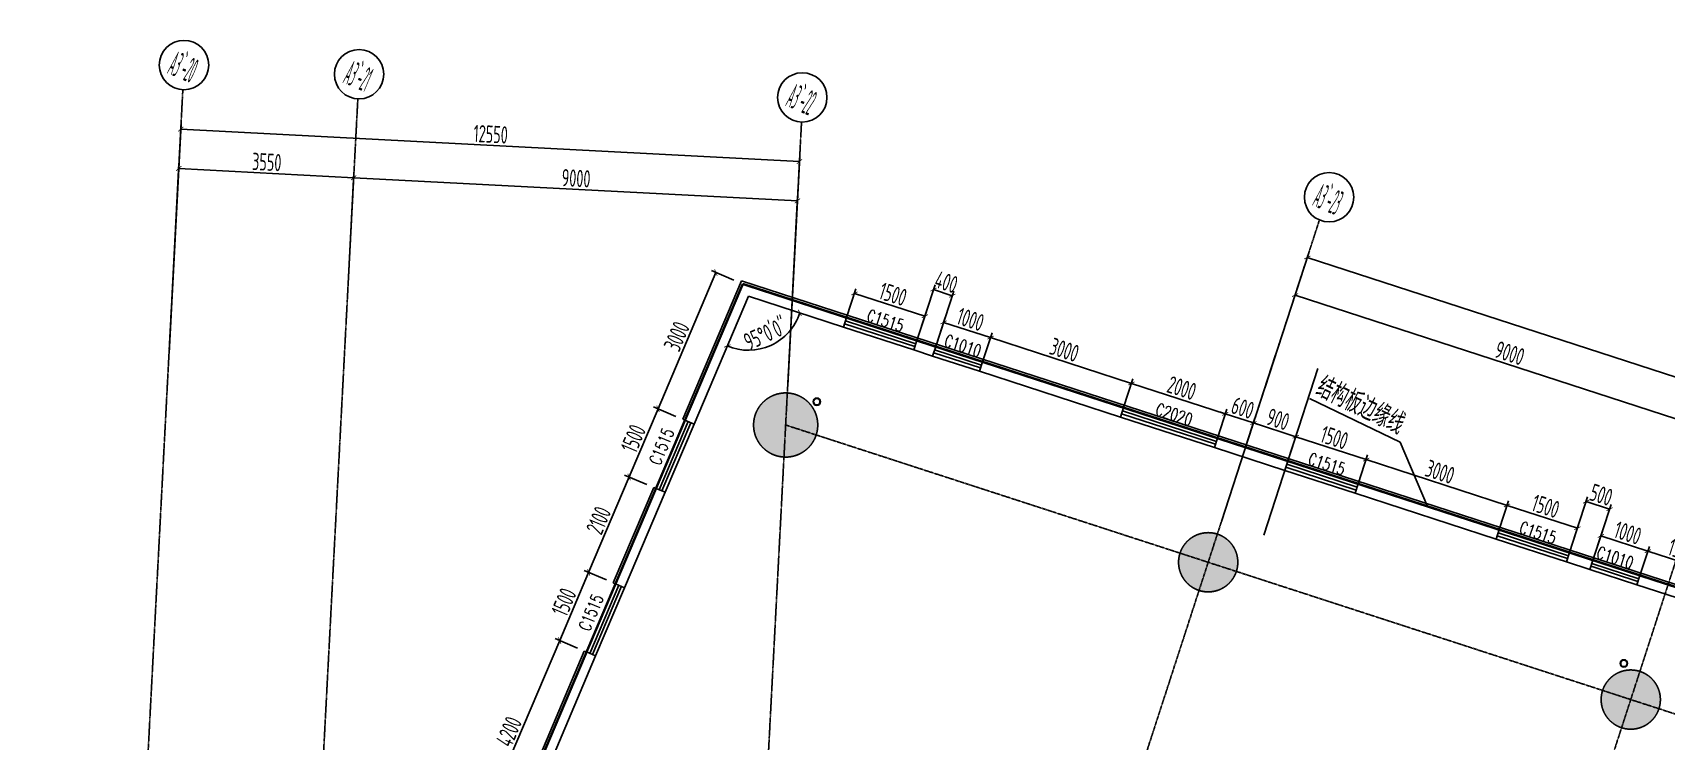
# Model space of a CAD drawing. Extents: x 11778731 to 12007717, y -6694179 to -6363962.
# Drawn here: x 11893450 to 11926542, y -6378320 to -6363962 of the extents above; entities that cross this region are included whole.
import ezdxf
from ezdxf.enums import TextEntityAlignment as Align
from ezdxf.xclip import XClip

# ---------------------------------------------------------------- set-up
doc = ezdxf.new("R2010")
doc.units = 0
doc.header["$LTSCALE"] = 10
doc.header["$MEASUREMENT"] = 0
doc.header["$XCLIPFRAME"] = 0
doc.linetypes.add('A3-RG-axis-100$0$CENTER', pattern=[2, 1.25, -0.25, 0.25, -0.25])
doc.linetypes.add('A3-RI-3F$0$DASH', pattern=[0.35, 0.25, -0.1])
for name, color, linetype in [('A3-RB-3F-100$0$A-DIMS-100', 1, 'Continuous'), ('A3-RG-axis-100$0$A-DIMS-100', 1, 'Continuous'), ('A3-RG-axis-100$0$A-GRID', 1, 'A3-RG-axis-100$0$CENTER'), ('A3-RG-axis-100$0$A-SYMB', 4, 'Continuous'), ('A3-RI-3F$0$A-FLOR', 2, 'Continuous'), ('A3-RI-3F$0$A-GLAZ', 140, 'Continuous'), ('A3-RI-3F$0$A-WALL', 7, 'Continuous'), ('A3-RI-3F$0$A-WALL-FINI', 95, 'Continuous'), ('A3-RM-3F$0$0P-1', 191, 'Continuous'), ('A3-RM-3F$0$0P-FE-FH-V', 141, 'Continuous'), ('A3-RS-1F$0$A-HATH-GRAY', 8, 'Continuous'), ('A3-RS-1F$0$A-WALL', 7, 'Continuous'), ('A3-SYMB-3F-100$0$A-SYMB', 4, 'Continuous'), ('A3-SYMB-3F-100$0$A-SYMB-AREA', 4, 'Continuous'), ('A3-SYMB-3F-100$0$A-SYMB-DOOR', 3, 'Continuous'), ('A3-SYMB-3F-100$0$A-SYMB-DOOR1', 3, 'Continuous'), ('A3-SYMB-3F-100$0$A-SYMB-DOOR2', 3, 'Continuous'), ('A3-SYMB-3F-100$0$A-SYMB-DOOR3', 3, 'Continuous'), ('A3-SYMB-3F-100$0$A-SYMB-NAME', 4, 'Continuous'), ('A3-SYMB-3F-100$0$A-SYMB-NAME-E', 4, 'Continuous')]:
    doc.layers.add(name, color=color, linetype=linetype)
doc.styles.add('A3-RB-3F-100$0$XD2008', font='xd-hzs.shx', dxfattribs={"width": 0.7, "bigfont": 'xd-hztxt.shx'})
doc.styles.add('A3-RG-axis-100$0$ECADI', font='hzs.shx', dxfattribs={"width": 0.7, "bigfont": 'hztxt.shx'})
doc.styles.add('A3-RG-axis-100$0$XD2008', font='xd-hzs.shx', dxfattribs={"width": 0.7, "bigfont": 'xd-hztxt.shx'})
doc.styles.add('A3-SYMB-3F-100$0$ECADI', font='hzs.shx', dxfattribs={"width": 0.7, "bigfont": 'hztxt.shx'})
doc.styles.add('A3-SYMB-3F-100$0$ECADI-TXT', font='simplex.shx', dxfattribs={"bigfont": 'hztxt.shx'})
doc.dimstyles.new('A3-RB-3F-100$0$XD100', dxfattribs={"dimscale": 100, "dimtxt": 3.5, "dimasz": 1.5, "dimexe": 1, "dimexo": 2, "dimgap": 0.5, "dimtad": 1, "dimdec": 0, "dimdsep": 46, "dimtxsty": 'A3-RB-3F-100$0$XD2008', "dimcen": 2.5, "dimclrt": 4, "dimaunit": 1, "dimadec": 0, "dimazin": 0, "dimtfac": 1, "dimtdec": 0, "dimtix": 1, "dimtmove": 0, "dimatfit": 3, "dimfxl": 0, "dimtolj": 1, "dimtzin": 0, "dimarcsym": 0})
doc.dimstyles.new('A3-RB-3F-100$0$XD100$0', dxfattribs={"dimscale": 100, "dimtxt": 3.5, "dimasz": 1, "dimexe": 1, "dimexo": 2, "dimgap": 0.5, "dimtad": 1, "dimdec": 0, "dimdsep": 46, "dimtxsty": 'A3-RB-3F-100$0$XD2008', "dimblk1": 'A3-RB-3F-100$0$_ARCHTICK', "dimblk2": 'A3-RB-3F-100$0$_ARCHTICK', "dimsah": 1, "dimcen": 2.5, "dimclrt": 4, "dimaunit": 1, "dimadec": 0, "dimazin": 0, "dimtfac": 1, "dimtdec": 0, "dimtix": 1, "dimtmove": 0, "dimatfit": 3, "dimfxl": 0, "dimtolj": 1, "dimtzin": 0, "dimarcsym": 0})
doc.dimstyles.new('A3-RG-axis-100$0$XD100$0', dxfattribs={"dimscale": 100, "dimtxt": 3.5, "dimasz": 1, "dimexe": 1, "dimexo": 2, "dimgap": 0.5, "dimtad": 1, "dimdec": 0, "dimdsep": 46, "dimtxsty": 'A3-RG-axis-100$0$XD2008', "dimblk1": 'A3-RG-axis-100$0$_ARCHTICK', "dimblk2": 'A3-RG-axis-100$0$_ARCHTICK', "dimsah": 1, "dimcen": 2.5, "dimclrt": 4, "dimaunit": 1, "dimadec": 0, "dimazin": 0, "dimtfac": 1, "dimtdec": 0, "dimtix": 1, "dimtmove": 0, "dimatfit": 3, "dimfxl": 0, "dimtolj": 1, "dimtzin": 0, "dimarcsym": 0})

# ---------------------------------------------------------------- blocks, each defined once
blk = doc.blocks.new('A3-RI-3F')
at = {"layer": 'A3-RI-3F$0$A-FLOR', "linetype": 'A3-RI-3F$0$DASH', "const_width": 50}
for points in [[(11907835, -6369053), (11898727, -6390511)], [(11922838, -6425914), (11977075, -6448936), (11985124, -6429973), (11974262, -6425363), (11988322, -6392239), (11978237, -6391711), (11978174, -6391908), (11943983, -6380798), (11944558, -6379029), (11938186, -6376959), (11937611, -6378728), (11907835, -6369053)]]:
    blk.add_lwpolyline(points, dxfattribs=at)
at = {"layer": 'A3-RI-3F$0$A-GLAZ'}
for p, q in [((11909873, -6369926), (11911300, -6370389)), ((11909895, -6369859), (11911322, -6370323)), ((11909914, -6369802), (11911340, -6370266)), ((11909935, -6369736), (11911362, -6370199)), ((11911742, -6370323), (11912693, -6370632)), ((11911680, -6370513), (11912631, -6370822)), ((11911702, -6370446), (11912653, -6370755)), ((11911721, -6370389), (11912672, -6370698)), ((11915506, -6371682), (11917408, -6372301)), ((11915525, -6371625), (11917427, -6372243)), ((11915546, -6371559), (11917449, -6372177)), ((11906077, -6373196), (11906663, -6371815)), ((11906141, -6373223), (11906728, -6371842)), ((11906197, -6373246), (11906783, -6371866)), ((11906261, -6373274), (11906847, -6371893)), ((11915485, -6371749), (11917387, -6372367)), ((11918875, -6372640), (11920302, -6373104)), ((11918813, -6372831), (11920240, -6373294)), ((11918835, -6372764), (11920262, -6373228)), ((11918854, -6372707), (11920280, -6373170)), ((11923093, -6374221), (11924520, -6374685)), ((11923115, -6374155), (11924541, -6374618)), ((11923133, -6374098), (11924560, -6374561)), ((11923155, -6374031), (11924581, -6374494)), ((11925057, -6374649), (11926008, -6374958)), ((11924995, -6374839), (11925946, -6375148)), ((11925017, -6374773), (11925968, -6375082)), ((11925035, -6374716), (11925986, -6375025)), ((11904670, -6376509), (11905256, -6375129)), ((11904735, -6376537), (11905321, -6375156)), ((11904790, -6376560), (11905376, -6375179)), ((11904854, -6376588), (11905441, -6375207))]:
    blk.add_line(p, q, dxfattribs=at)
at = {"layer": 'A3-RI-3F$0$A-GLAZ', "color": 220}
for p, q in [((11917531, -6373863), (11918628, -6370487)), ((11918387, -6374142), (11919484, -6370765))]:
    blk.add_line(p, q, dxfattribs=at)
at = {"layer": 'A3-RI-3F$0$A-WALL'}
for p, q in [((11907835, -6369053), (11906663, -6371815)), ((11907948, -6369300), (11906847, -6371893)), ((11907835, -6369053), (11909935, -6369736)), ((11907948, -6369300), (11909873, -6369926)), ((11909935, -6369736), (11909873, -6369926)), ((11911362, -6370199), (11911300, -6370389)), ((11911362, -6370199), (11911742, -6370323)), ((11911742, -6370323), (11911680, -6370513)), ((11911300, -6370389), (11911680, -6370513)), ((11912693, -6370632), (11912631, -6370822)), ((11912693, -6370632), (11915546, -6371559)), ((11912631, -6370822), (11915485, -6371749)), ((11915546, -6371559), (11915485, -6371749)), ((11906663, -6371815), (11906847, -6371893)), ((11917449, -6372177), (11917387, -6372367)), ((11917449, -6372177), (11918875, -6372640)), ((11917387, -6372367), (11918813, -6372831)), ((11918875, -6372640), (11918813, -6372831)), ((11906077, -6373196), (11905256, -6375129)), ((11906261, -6373274), (11905441, -6375207)), ((11906077, -6373196), (11906261, -6373274)), ((11920302, -6373104), (11920240, -6373294)), ((11920240, -6373294), (11923093, -6374221)), ((11920302, -6373104), (11923155, -6374031)), ((11923155, -6374031), (11923093, -6374221)), ((11923155, -6374031), (11923093, -6374221)), ((11924581, -6374494), (11924520, -6374685)), ((11924581, -6374494), (11925057, -6374649)), ((11925057, -6374649), (11924995, -6374839)), ((11925057, -6374649), (11924995, -6374839)), ((11924520, -6374685), (11924995, -6374839)), ((11926008, -6374958), (11925946, -6375148)), ((11926008, -6374958), (11927244, -6375360)), ((11905256, -6375129), (11905441, -6375207)), ((11925946, -6375148), (11927183, -6375550)), ((11904670, -6376509), (11903029, -6380376)), ((11904854, -6376588), (11903574, -6379603)), ((11904670, -6376509), (11904854, -6376588))]:
    blk.add_line(p, q, dxfattribs=at)
at = {"layer": 'A3-RI-3F$0$A-WALL-FINI'}
for p, q in [((11907807, -6368992), (11906617, -6371795)), ((11907807, -6368992), (11928021, -6375559)), ((11909935, -6369736), (11909951, -6369688)), ((11911362, -6370199), (11911377, -6370152)), ((11911742, -6370323), (11911758, -6370275)), ((11912693, -6370632), (11912709, -6370584)), ((11915546, -6371559), (11915562, -6371511)), ((11906663, -6371815), (11906617, -6371795)), ((11917449, -6372177), (11917464, -6372129)), ((11918875, -6372640), (11918891, -6372593)), ((11906031, -6373176), (11905210, -6375109)), ((11906077, -6373196), (11906031, -6373176)), ((11920302, -6373104), (11920317, -6373056)), ((11923155, -6374031), (11923170, -6373983)), ((11924581, -6374494), (11924597, -6374447)), ((11925057, -6374649), (11925072, -6374601)), ((11926008, -6374958), (11926024, -6374910)), ((11905256, -6375129), (11905210, -6375109)), ((11904624, -6376490), (11897610, -6393014)), ((11904670, -6376509), (11904624, -6376490))]:
    blk.add_line(p, q, dxfattribs=at)
blk = doc.blocks.new('A3-RG-axis-100$0$_ARCHTICK')
at = {"color": 0, "linetype": 'ByBlock', "const_width": 0.15}
blk.add_lwpolyline([(-0.5, -0.5), (0.5, 0.5)], dxfattribs=at)
blk = doc.blocks.new('*D267')
at = {"layer": 'A3-RG-axis-100$0$A-DIMS-100', "color": 0, "lineweight": -2}
for p, q in [((11919090, -6369068), (11918990, -6369373)), ((11919021, -6369278), (11927581, -6372059)), ((11927649, -6371849), (11927550, -6372154))]:
    blk.add_line(p, q, dxfattribs=at)
at = {"layer": 'A3-RG-axis-100$0$A-DIMS-100', "color": 0, "lineweight": -2, "xscale": 100, "yscale": 100, "zscale": 100}
for p, rotation in [((11919021, -6369278), 162.0000000004873), ((11927581, -6372059), 342.0000000004872)]:
    blk.add_blockref('A3-RG-axis-100$0$_ARCHTICK', p, dxfattribs=dict(at, rotation=rotation))
at = {"layer": 'A3-RG-axis-100$0$A-DIMS-100', "color": 4, "insert": (11923371, -6370455), "char_height": 350, "attachment_point": 5, "rotation": 342, "style": 'A3-RG-axis-100$0$XD2008'}
blk.add_mtext('\\A1;9000', dxfattribs=at)
blk = doc.blocks.new('*D272')
at = {"layer": 'A3-RG-axis-100$0$A-DIMS-100', "color": 0, "lineweight": -2}
for p, q in [((11899840, -6369043), (11899958, -6366801)), ((11899953, -6366900), (11908940, -6367371)), ((11908828, -6369514), (11908946, -6367272))]:
    blk.add_line(p, q, dxfattribs=at)
at = {"layer": 'A3-RG-axis-100$0$A-DIMS-100', "color": 0, "lineweight": -2, "xscale": 100, "yscale": 100, "zscale": 100}
for p, rotation in [((11899953, -6366900), 177.0000000058428), ((11908940, -6367371), 357.0000000058428)]:
    blk.add_blockref('A3-RG-axis-100$0$_ARCHTICK', p, dxfattribs=dict(at, rotation=rotation))
at = {"layer": 'A3-RG-axis-100$0$A-DIMS-100', "color": 4, "insert": (11904458, -6366911), "char_height": 350, "attachment_point": 5, "rotation": 357, "style": 'A3-RG-axis-100$0$XD2008'}
blk.add_mtext('\\A1;9000', dxfattribs=at)
blk = doc.blocks.new('*D273')
at = {"layer": 'A3-RG-axis-100$0$A-DIMS-100', "color": 0, "lineweight": -2}
for p, q in [((11896295, -6368858), (11896413, -6366615)), ((11896408, -6366715), (11899953, -6366900)), ((11899840, -6369043), (11899958, -6366801))]:
    blk.add_line(p, q, dxfattribs=at)
at = {"layer": 'A3-RG-axis-100$0$A-DIMS-100', "color": 0, "lineweight": -2, "xscale": 100, "yscale": 100, "zscale": 100}
for p, rotation in [((11896408, -6366715), 177.0000000058428), ((11899953, -6366900), 357.0000000058428)]:
    blk.add_blockref('A3-RG-axis-100$0$_ARCHTICK', p, dxfattribs=dict(at, rotation=rotation))
at = {"layer": 'A3-RG-axis-100$0$A-DIMS-100', "color": 4, "insert": (11898192, -6366583), "char_height": 350, "attachment_point": 5, "rotation": 357, "style": 'A3-RG-axis-100$0$XD2008'}
blk.add_mtext('\\A1;3550', dxfattribs=at)
blk = doc.blocks.new('*D274')
at = {"layer": 'A3-RG-axis-100$0$A-DIMS-100', "color": 0, "lineweight": -2}
for p, q in [((11896212, -6370455), (11896455, -6365816)), ((11896450, -6365916), (11908982, -6366573)), ((11908744, -6371112), (11908988, -6366473))]:
    blk.add_line(p, q, dxfattribs=at)
at = {"layer": 'A3-RG-axis-100$0$A-DIMS-100', "color": 0, "lineweight": -2, "xscale": 100, "yscale": 100, "zscale": 100}
for p, rotation in [((11896450, -6365916), 177.0000000058428), ((11908982, -6366573), 357.0000000058428)]:
    blk.add_blockref('A3-RG-axis-100$0$_ARCHTICK', p, dxfattribs=dict(at, rotation=rotation))
at = {"layer": 'A3-RG-axis-100$0$A-DIMS-100', "color": 4, "insert": (11902728, -6366019), "char_height": 350, "attachment_point": 5, "rotation": 357, "style": 'A3-RG-axis-100$0$XD2008'}
blk.add_mtext('\\A1;12550', dxfattribs=at)
blk = doc.blocks.new('*D276')
at = {"layer": 'A3-RG-axis-100$0$A-DIMS-100', "color": 0, "lineweight": -2}
for p, q in [((11918409, -6371163), (11919299, -6368422)), ((11919269, -6368517), (11981087, -6388603)), ((11981403, -6387632), (11981056, -6388698))]:
    blk.add_line(p, q, dxfattribs=at)
at = {"layer": 'A3-RG-axis-100$0$A-DIMS-100', "color": 0, "lineweight": -2, "xscale": 100, "yscale": 100, "zscale": 100}
for p, rotation in [((11919269, -6368517), 162.0000000004873), ((11981087, -6388603), 342.0000000004872)]:
    blk.add_blockref('A3-RG-axis-100$0$_ARCHTICK', p, dxfattribs=dict(at, rotation=rotation))
at = {"layer": 'A3-RG-axis-100$0$A-DIMS-100', "color": 4, "insert": (11950247, -6378346), "char_height": 350, "attachment_point": 5, "rotation": 342, "style": 'A3-RG-axis-100$0$XD2008'}
blk.add_mtext('\\A1;65000', dxfattribs=at)
blk = doc.blocks.new('A3-RG-axis-100$0$ECADI-TAG-GRID')
at = {"color": 13}
blk.add_circle((0, 0), 5, dxfattribs=at)
at = {"style": 'A3-RG-axis-100$0$XD2008', "width": 0.7}
blk.add_attdef('GRID', text='', height=5, dxfattribs=at).set_placement((0, 0), align=Align.MIDDLE)
blk = doc.blocks.new('A3-SYMB-3F-100$0$ECADI-TAG-DOOR')
at = {"layer": 'A3-SYMB-3F-100$0$A-SYMB-DOOR', "style": 'A3-SYMB-3F-100$0$ECADI-TXT', "width": 0.7}
for tag, p in [('门窗主编号1', (-6.41, 7.26)), ('门窗主编号2', (2.08, 7.26))]:
    blk.add_attdef(tag, p, '', height=2.5, dxfattribs=at)
at = {"layer": 'A3-SYMB-3F-100$0$A-SYMB-DOOR', "style": 'A3-SYMB-3F-100$0$ECADI-TXT', "width": 0.7, "flags": 1}
for tag, p in [('洞口尺寸(宽X高)', (-6.42, 1.62)), ('备注', (-6.39, -1.21))]:
    blk.add_attdef(tag, p, '', height=2.5, dxfattribs=at)
at = {"layer": 'A3-SYMB-3F-100$0$A-SYMB-DOOR1', "style": 'A3-SYMB-3F-100$0$ECADI-TXT', "width": 0.7}
blk.add_attdef('门窗辅编号1', (-6.41, 4.41), '', height=2.5, dxfattribs=at)
at = {"layer": 'A3-SYMB-3F-100$0$A-SYMB-DOOR2', "style": 'A3-SYMB-3F-100$0$ECADI-TXT', "width": 0.7}
blk.add_attdef('门窗辅编号2', (-2.86, 4.41), '', height=2.5, dxfattribs=at)
at = {"layer": 'A3-SYMB-3F-100$0$A-SYMB-DOOR3', "style": 'A3-SYMB-3F-100$0$ECADI-TXT', "width": 0.7}
blk.add_attdef('门窗辅编号3', (2.32, 4.41), '', height=2.5, dxfattribs=at)
blk = doc.blocks.new('A3-SYMB-3F-100$0$ECADI-TAG-ROOM')
at = {"layer": 'A3-SYMB-3F-100$0$A-SYMB-AREA', "style": 'A3-SYMB-3F-100$0$ECADI', "width": 0.7}
blk.add_attdef('340M2', text='', height=2.5, dxfattribs=at).set_placement((7.17, -1.75), align=Align.MIDDLE_LEFT)
at = {"layer": 'A3-SYMB-3F-100$0$A-SYMB-NAME', "style": 'A3-SYMB-3F-100$0$ECADI', "width": 0.7}
blk.add_attdef('CHINESENAME', (-5.13, 0.09), '', height=4.5, dxfattribs=at)
at = {"layer": 'A3-SYMB-3F-100$0$A-SYMB-NAME-E', "style": 'A3-SYMB-3F-100$0$ECADI', "width": 0.7}
for tag, p in [('ENGLISHHIGH', (-5.13, 8.04)), ('ENGLISHLOW', (-5.13, 4.84))]:
    blk.add_attdef(tag, p, '', height=2.5, dxfattribs=at)
blk = doc.blocks.new('A3-SYMB-3F-100')
at = {"layer": 'A3-SYMB-3F-100$0$A-SYMB'}
blk.add_lwpolyline([(11921703, -6373559), (11921149, -6372258), (11919317, -6371372)], dxfattribs=at)
ref = blk.add_blockref('A3-SYMB-3F-100$0$ECADI-TAG-ROOM', (11920646, -6371908), dxfattribs=dict(at, xscale=-99.99999999989049, yscale=100.0000000001164, rotation=334.1951963080002))
ref.add_attrib('CHINESENAME', '结构板边缘线', (11919407, -6371300), dxfattribs={"height": 450, "rotation": 334.1952, "style": 'A3-SYMB-3F-100$0$ECADI', "width": 0.7})
at = {"layer": 'A3-SYMB-3F-100$0$A-SYMB-DOOR1'}
ref = blk.add_blockref('A3-SYMB-3F-100$0$ECADI-TAG-DOOR', (11911038, -6370796), dxfattribs=dict(at, xscale=99.99999999997296, yscale=100, zscale=100, rotation=342))
ref.add_attrib('门窗主编号1', 'C1515', dxfattribs={"height": 250, "rotation": 342, "style": 'A3-SYMB-3F-100$0$ECADI-TXT', "width": 0.7}).set_placement((11911045, -6370032), align=Align.RIGHT)
ref = blk.add_blockref('A3-SYMB-3F-100$0$ECADI-TAG-DOOR', (11912607, -6371306), dxfattribs=dict(at, xscale=99.99999999997296, yscale=100, zscale=100, rotation=342))
ref.add_attrib('门窗主编号1', 'C1010', dxfattribs={"height": 250, "rotation": 342, "style": 'A3-SYMB-3F-100$0$ECADI-TXT', "width": 0.7}).set_placement((11912614, -6370542), align=Align.RIGHT)
ref = blk.add_blockref('A3-SYMB-3F-100$0$ECADI-TAG-DOOR', (11916887, -6372697), dxfattribs=dict(at, xscale=99.99999999997296, yscale=100, zscale=100, rotation=342))
ref.add_attrib('门窗主编号1', 'C2020', dxfattribs={"height": 250, "rotation": 342, "style": 'A3-SYMB-3F-100$0$ECADI-TXT', "width": 0.7}).set_placement((11916894, -6371933), align=Align.RIGHT)
ref = blk.add_blockref('A3-SYMB-3F-100$0$ECADI-TAG-DOOR', (11907209, -6372110), dxfattribs=dict(at, xscale=99.99999999997299, yscale=100, zscale=100, rotation=67.46623956748535))
ref.add_attrib('门窗主编号1', 'C1515', dxfattribs={"height": 250, "rotation": 67.4662, "style": 'A3-SYMB-3F-100$0$ECADI-TXT', "width": 0.7}).set_placement((11906449, -6372044), align=Align.RIGHT)
ref = blk.add_blockref('A3-SYMB-3F-100$0$ECADI-TAG-DOOR', (11919978, -6373701), dxfattribs=dict(at, xscale=99.99999999997296, yscale=100, zscale=100, rotation=342))
ref.add_attrib('门窗主编号1', 'C1515', dxfattribs={"height": 250, "rotation": 342, "style": 'A3-SYMB-3F-100$0$ECADI-TXT', "width": 0.7}).set_placement((11919985, -6372937), align=Align.RIGHT)
ref = blk.add_blockref('A3-SYMB-3F-100$0$ECADI-TAG-DOOR', (11924258, -6375092), dxfattribs=dict(at, xscale=99.99999999997296, yscale=100, zscale=100, rotation=342))
ref.add_attrib('门窗主编号1', 'C1515', dxfattribs={"height": 250, "rotation": 342, "style": 'A3-SYMB-3F-100$0$ECADI-TXT', "width": 0.7}).set_placement((11924264, -6374328), align=Align.RIGHT)
ref = blk.add_blockref('A3-SYMB-3F-100$0$ECADI-TAG-DOOR', (11925820, -6375599), dxfattribs=dict(at, xscale=99.99999999997296, yscale=100, zscale=100, rotation=342))
ref.add_attrib('门窗主编号1', 'C1010', dxfattribs={"height": 250, "rotation": 342, "style": 'A3-SYMB-3F-100$0$ECADI-TXT', "width": 0.7}).set_placement((11925827, -6374835), align=Align.RIGHT)
ref = blk.add_blockref('A3-SYMB-3F-100$0$ECADI-TAG-DOOR', (11905781, -6375475), dxfattribs=dict(at, xscale=99.99999999997299, yscale=100, zscale=100, rotation=67.46623956748535))
ref.add_attrib('门窗主编号1', 'C1515', dxfattribs={"height": 250, "rotation": 67.4662, "style": 'A3-SYMB-3F-100$0$ECADI-TXT', "width": 0.7}).set_placement((11905020, -6375408), align=Align.RIGHT)
blk = doc.blocks.new('A3-RB-3F-100$0$_ARCHTICK')
at = {"color": 0, "linetype": 'ByBlock', "const_width": 0.15}
blk.add_lwpolyline([(-0.5, -0.5), (0.5, 0.5)], dxfattribs=at)
blk = doc.blocks.new('*D1267')
at = {"layer": 'A3-RB-3F-100$0$A-DIMS-100', "color": 0, "lineweight": -2}
for p, q in [((11906117, -6371583), (11907290, -6368822)), ((11907651, -6368975), (11907198, -6368783)), ((11906479, -6371737), (11906025, -6371544))]:
    blk.add_line(p, q, dxfattribs=at)
at = {"layer": 'A3-RB-3F-100$0$A-DIMS-100', "color": 0, "lineweight": -2, "xscale": 100, "yscale": 100, "zscale": 100}
for p, rotation in [((11907290, -6368822), 67.00000000113462), ((11906117, -6371583), 247.0000000011346)]:
    blk.add_blockref('A3-RB-3F-100$0$_ARCHTICK', p, dxfattribs=dict(at, rotation=rotation))
at = {"layer": 'A3-RB-3F-100$0$A-DIMS-100', "color": 4, "insert": (11906496, -6370115), "char_height": 350, "attachment_point": 5, "rotation": 67, "style": 'A3-RB-3F-100$0$XD2008'}
blk.add_mtext('\\A1;3000', dxfattribs=at)
blk = doc.blocks.new('*D1268')
at = {"layer": 'A3-RB-3F-100$0$A-DIMS-100', "color": 0, "lineweight": -2}
for p, q in [((11905531, -6372964), (11906117, -6371583)), ((11906479, -6371737), (11906025, -6371544)), ((11905893, -6373117), (11905439, -6372925))]:
    blk.add_line(p, q, dxfattribs=at)
at = {"layer": 'A3-RB-3F-100$0$A-DIMS-100', "color": 0, "lineweight": -2, "xscale": 100, "yscale": 100, "zscale": 100}
for p, rotation in [((11906117, -6371583), 67.00000000116817), ((11905531, -6372964), 247.0000000011682)]:
    blk.add_blockref('A3-RB-3F-100$0$_ARCHTICK', p, dxfattribs=dict(at, rotation=rotation))
at = {"layer": 'A3-RB-3F-100$0$A-DIMS-100', "color": 4, "insert": (11905617, -6372186), "char_height": 350, "attachment_point": 5, "rotation": 67, "style": 'A3-RB-3F-100$0$XD2008'}
blk.add_mtext('\\A1;1500', dxfattribs=at)
blk = doc.blocks.new('*D1269')
at = {"layer": 'A3-RB-3F-100$0$A-DIMS-100', "color": 0, "lineweight": -2}
for p, q in [((11904711, -6374897), (11905531, -6372964)), ((11905893, -6373117), (11905439, -6372925)), ((11905072, -6375051), (11904619, -6374858))]:
    blk.add_line(p, q, dxfattribs=at)
at = {"layer": 'A3-RB-3F-100$0$A-DIMS-100', "color": 0, "lineweight": -2, "xscale": 100, "yscale": 100, "zscale": 100}
for p, rotation in [((11905531, -6372964), 67.0000000011647), ((11904711, -6374897), 247.0000000011647)]:
    blk.add_blockref('A3-RB-3F-100$0$_ARCHTICK', p, dxfattribs=dict(at, rotation=rotation))
at = {"layer": 'A3-RB-3F-100$0$A-DIMS-100', "color": 4, "insert": (11904914, -6373843), "char_height": 350, "attachment_point": 5, "rotation": 67, "style": 'A3-RB-3F-100$0$XD2008'}
blk.add_mtext('\\A1;2100', dxfattribs=at)
blk = doc.blocks.new('*D1270')
at = {"layer": 'A3-RB-3F-100$0$A-DIMS-100', "color": 0, "lineweight": -2}
for p, q in [((11904125, -6376278), (11904711, -6374897)), ((11905072, -6375051), (11904619, -6374858)), ((11904486, -6376431), (11904033, -6376239))]:
    blk.add_line(p, q, dxfattribs=at)
at = {"layer": 'A3-RB-3F-100$0$A-DIMS-100', "color": 0, "lineweight": -2, "xscale": 100, "yscale": 100, "zscale": 100}
for p, rotation in [((11904711, -6374897), 67.00000000111685), ((11904125, -6376278), 247.0000000011169)]:
    blk.add_blockref('A3-RB-3F-100$0$_ARCHTICK', p, dxfattribs=dict(at, rotation=rotation))
at = {"layer": 'A3-RB-3F-100$0$A-DIMS-100', "color": 4, "insert": (11904211, -6375500), "char_height": 350, "attachment_point": 5, "rotation": 67, "style": 'A3-RB-3F-100$0$XD2008'}
blk.add_mtext('\\A1;1500', dxfattribs=at)
blk = doc.blocks.new('*D1333')
at = {"layer": 'A3-RB-3F-100$0$A-DIMS-100', "color": 0, "lineweight": -2}
for p, q in [((11909935, -6369736), (11910126, -6369149)), ((11910095, -6369244), (11911522, -6369707)), ((11911362, -6370199), (11911553, -6369612))]:
    blk.add_line(p, q, dxfattribs=at)
at = {"layer": 'A3-RB-3F-100$0$A-DIMS-100', "color": 0, "lineweight": -2, "xscale": 100, "yscale": 100, "zscale": 100}
for p, rotation in [((11910095, -6369244), 161.9999999999605), ((11911522, -6369707), 341.9999999999605)]:
    blk.add_blockref('A3-RB-3F-100$0$_ARCHTICK', p, dxfattribs=dict(at, rotation=rotation))
at = {"layer": 'A3-RB-3F-100$0$A-DIMS-100', "color": 4, "insert": (11910878, -6369261), "char_height": 350, "attachment_point": 5, "rotation": 342, "style": 'A3-RB-3F-100$0$XD2008'}
blk.add_mtext('\\A1;1500', dxfattribs=at)
blk = doc.blocks.new('*D1334')
at = {"layer": 'A3-RB-3F-100$0$A-DIMS-100', "color": 0, "lineweight": -2}
for p, q in [((11911362, -6370199), (11911728, -6369072)), ((11911697, -6369167), (11912077, -6369291)), ((11911742, -6370323), (11912108, -6369196))]:
    blk.add_line(p, q, dxfattribs=at)
at = {"layer": 'A3-RB-3F-100$0$A-DIMS-100', "color": 0, "lineweight": -2, "xscale": 100, "yscale": 100, "zscale": 100}
for p, rotation in [((11911697, -6369167), 161.9999999999191), ((11912077, -6369291), 341.999999999919)]:
    blk.add_blockref('A3-RB-3F-100$0$_ARCHTICK', p, dxfattribs=dict(at, rotation=rotation))
at = {"layer": 'A3-RB-3F-100$0$A-DIMS-100', "color": 4, "insert": (11911957, -6369015), "char_height": 350, "attachment_point": 5, "rotation": 342, "style": 'A3-RB-3F-100$0$XD2008'}
blk.add_mtext('\\A1;400', dxfattribs=at)
blk = doc.blocks.new('*D1335')
at = {"layer": 'A3-RB-3F-100$0$A-DIMS-100', "color": 0, "lineweight": -2}
for p, q in [((11911742, -6370323), (11911933, -6369736)), ((11911902, -6369831), (11912853, -6370140)), ((11912693, -6370632), (11912884, -6370045))]:
    blk.add_line(p, q, dxfattribs=at)
at = {"layer": 'A3-RB-3F-100$0$A-DIMS-100', "color": 0, "lineweight": -2, "xscale": 100, "yscale": 100, "zscale": 100}
for p, rotation in [((11911902, -6369831), 161.9999999999596), ((11912853, -6370140), 341.9999999999596)]:
    blk.add_blockref('A3-RB-3F-100$0$_ARCHTICK', p, dxfattribs=dict(at, rotation=rotation))
at = {"layer": 'A3-RB-3F-100$0$A-DIMS-100', "color": 4, "insert": (11912447, -6369771), "char_height": 350, "attachment_point": 5, "rotation": 342, "style": 'A3-RB-3F-100$0$XD2008'}
blk.add_mtext('\\A1;1000', dxfattribs=at)
blk = doc.blocks.new('*D1336')
at = {"layer": 'A3-RB-3F-100$0$A-DIMS-100', "color": 0, "lineweight": -2}
for p, q in [((11912693, -6370632), (11912884, -6370045)), ((11912853, -6370140), (11915706, -6371067)), ((11915546, -6371559), (11915737, -6370972))]:
    blk.add_line(p, q, dxfattribs=at)
at = {"layer": 'A3-RB-3F-100$0$A-DIMS-100', "color": 0, "lineweight": -2, "xscale": 100, "yscale": 100, "zscale": 100}
for p, rotation in [((11912853, -6370140), 161.9999999999596), ((11915706, -6371067), 341.9999999999596)]:
    blk.add_blockref('A3-RB-3F-100$0$_ARCHTICK', p, dxfattribs=dict(at, rotation=rotation))
at = {"layer": 'A3-RB-3F-100$0$A-DIMS-100', "color": 4, "insert": (11914349, -6370389), "char_height": 350, "attachment_point": 5, "rotation": 342, "style": 'A3-RB-3F-100$0$XD2008'}
blk.add_mtext('\\A1;3000', dxfattribs=at)
blk = doc.blocks.new('*D1337')
at = {"layer": 'A3-RB-3F-100$0$A-DIMS-100', "color": 0, "lineweight": -2}
for p, q in [((11915546, -6371559), (11915737, -6370972)), ((11915706, -6371067), (11917608, -6371685)), ((11917449, -6372177), (11917639, -6371590))]:
    blk.add_line(p, q, dxfattribs=at)
at = {"layer": 'A3-RB-3F-100$0$A-DIMS-100', "color": 0, "lineweight": -2, "xscale": 100, "yscale": 100, "zscale": 100}
for p, rotation in [((11915706, -6371067), 161.999999999952), ((11917608, -6371685), 341.999999999952)]:
    blk.add_blockref('A3-RB-3F-100$0$_ARCHTICK', p, dxfattribs=dict(at, rotation=rotation))
at = {"layer": 'A3-RB-3F-100$0$A-DIMS-100', "color": 4, "insert": (11916727, -6371162), "char_height": 350, "attachment_point": 5, "rotation": 342, "style": 'A3-RB-3F-100$0$XD2008'}
blk.add_mtext('\\A1;2000', dxfattribs=at)
blk = doc.blocks.new('*D1338')
at = {"layer": 'A3-RB-3F-100$0$A-DIMS-100', "color": 0, "lineweight": -2}
for p, q in [((11917449, -6372177), (11917639, -6371590)), ((11917608, -6371685), (11917513, -6371654)), ((11917608, -6371685), (11918179, -6371870)), ((11918019, -6372362), (11918210, -6371775)), ((11918179, -6371870), (11918274, -6371901))]:
    blk.add_line(p, q, dxfattribs=at)
at = {"layer": 'A3-RB-3F-100$0$A-DIMS-100', "color": 0, "lineweight": -2, "xscale": 100, "yscale": 100, "zscale": 100}
for p, rotation in [((11917608, -6371685), 341.9999999999867), ((11918179, -6371870), 161.9999999999867)]:
    blk.add_blockref('A3-RB-3F-100$0$_ARCHTICK', p, dxfattribs=dict(at, rotation=rotation))
at = {"layer": 'A3-RB-3F-100$0$A-DIMS-100', "color": 4, "insert": (11917963, -6371564), "char_height": 350, "attachment_point": 5, "rotation": 342, "style": 'A3-RB-3F-100$0$XD2008'}
blk.add_mtext('\\A1;600', dxfattribs=at)
blk = doc.blocks.new('*D1339')
at = {"layer": 'A3-RB-3F-100$0$A-DIMS-100', "color": 0, "lineweight": -2}
for p, q in [((11918019, -6372362), (11918210, -6371775)), ((11918179, -6371870), (11919035, -6372148)), ((11918875, -6372640), (11919066, -6372053))]:
    blk.add_line(p, q, dxfattribs=at)
at = {"layer": 'A3-RB-3F-100$0$A-DIMS-100', "color": 0, "lineweight": -2, "xscale": 100, "yscale": 100, "zscale": 100}
for p, rotation in [((11918179, -6371870), 161.9999999999571), ((11919035, -6372148), 341.9999999999571)]:
    blk.add_blockref('A3-RB-3F-100$0$_ARCHTICK', p, dxfattribs=dict(at, rotation=rotation))
at = {"layer": 'A3-RB-3F-100$0$A-DIMS-100', "color": 4, "insert": (11918677, -6371795), "char_height": 350, "attachment_point": 5, "rotation": 342, "style": 'A3-RB-3F-100$0$XD2008'}
blk.add_mtext('\\A1;900', dxfattribs=at)
blk = doc.blocks.new('*D1340')
at = {"layer": 'A3-RB-3F-100$0$A-DIMS-100', "color": 0, "lineweight": -2}
for p, q in [((11918875, -6372640), (11919066, -6372053)), ((11919035, -6372148), (11920462, -6372612)), ((11920302, -6373104), (11920492, -6372517))]:
    blk.add_line(p, q, dxfattribs=at)
at = {"layer": 'A3-RB-3F-100$0$A-DIMS-100', "color": 0, "lineweight": -2, "xscale": 100, "yscale": 100, "zscale": 100}
for p, rotation in [((11919035, -6372148), 161.9999999999503), ((11920462, -6372612), 341.9999999999504)]:
    blk.add_blockref('A3-RB-3F-100$0$_ARCHTICK', p, dxfattribs=dict(at, rotation=rotation))
at = {"layer": 'A3-RB-3F-100$0$A-DIMS-100', "color": 4, "insert": (11919818, -6372166), "char_height": 350, "attachment_point": 5, "rotation": 342, "style": 'A3-RB-3F-100$0$XD2008'}
blk.add_mtext('\\A1;1500', dxfattribs=at)
blk = doc.blocks.new('*D1341')
at = {"layer": 'A3-RB-3F-100$0$A-DIMS-100', "color": 0, "lineweight": -2}
for p, q in [((11920302, -6373104), (11920492, -6372517)), ((11920462, -6372612), (11923315, -6373539)), ((11923155, -6374031), (11923346, -6373444))]:
    blk.add_line(p, q, dxfattribs=at)
at = {"layer": 'A3-RB-3F-100$0$A-DIMS-100', "color": 0, "lineweight": -2, "xscale": 100, "yscale": 100, "zscale": 100}
for p, rotation in [((11920462, -6372612), 161.9999999999706), ((11923315, -6373539), 341.9999999999706)]:
    blk.add_blockref('A3-RB-3F-100$0$_ARCHTICK', p, dxfattribs=dict(at, rotation=rotation))
at = {"layer": 'A3-RB-3F-100$0$A-DIMS-100', "color": 4, "insert": (11921958, -6372861), "char_height": 350, "attachment_point": 5, "rotation": 342, "style": 'A3-RB-3F-100$0$XD2008'}
blk.add_mtext('\\A1;3000', dxfattribs=at)
blk = doc.blocks.new('*D1342')
at = {"layer": 'A3-RB-3F-100$0$A-DIMS-100', "color": 0, "lineweight": -2}
for p, q in [((11923155, -6374031), (11923346, -6373444)), ((11923315, -6373539), (11924741, -6374002)), ((11924581, -6374494), (11924772, -6373907))]:
    blk.add_line(p, q, dxfattribs=at)
at = {"layer": 'A3-RB-3F-100$0$A-DIMS-100', "color": 0, "lineweight": -2, "xscale": 100, "yscale": 100, "zscale": 100}
for p, rotation in [((11923315, -6373539), 161.9999999999385), ((11924741, -6374002), 341.9999999999385)]:
    blk.add_blockref('A3-RB-3F-100$0$_ARCHTICK', p, dxfattribs=dict(at, rotation=rotation))
at = {"layer": 'A3-RB-3F-100$0$A-DIMS-100', "color": 4, "insert": (11924098, -6373557), "char_height": 350, "attachment_point": 5, "rotation": 342, "style": 'A3-RB-3F-100$0$XD2008'}
blk.add_mtext('\\A1;1500', dxfattribs=at)
blk = doc.blocks.new('*D1272')
at = {"layer": 'A3-RB-3F-100$0$A-DIMS-100', "color": 0, "lineweight": -2}
for p, q in [((11924581, -6374494), (11924948, -6373368)), ((11924917, -6373463), (11925392, -6373617)), ((11925057, -6374649), (11925423, -6373522))]:
    blk.add_line(p, q, dxfattribs=at)
at = {"layer": 'A3-RB-3F-100$0$A-DIMS-100', "color": 0, "lineweight": -2, "xscale": 100, "yscale": 100, "zscale": 100}
for p, rotation in [((11924917, -6373463), 161.9999999999571), ((11925392, -6373617), 341.9999999999571)]:
    blk.add_blockref('A3-RB-3F-100$0$_ARCHTICK', p, dxfattribs=dict(at, rotation=rotation))
at = {"layer": 'A3-RB-3F-100$0$A-DIMS-100', "color": 4, "insert": (11925224, -6373326), "char_height": 350, "attachment_point": 5, "rotation": 342, "style": 'A3-RB-3F-100$0$XD2008'}
blk.add_mtext('\\A1;500', dxfattribs=at)
blk = doc.blocks.new('*D1273')
at = {"layer": 'A3-RB-3F-100$0$A-DIMS-100', "color": 0, "lineweight": -2}
for p, q in [((11925057, -6374649), (11925248, -6374062)), ((11925217, -6374157), (11926168, -6374466)), ((11926008, -6374958), (11926199, -6374371))]:
    blk.add_line(p, q, dxfattribs=at)
at = {"layer": 'A3-RB-3F-100$0$A-DIMS-100', "color": 0, "lineweight": -2, "xscale": 100, "yscale": 100, "zscale": 100}
for p, rotation in [((11925217, -6374157), 161.9999999999418), ((11926168, -6374466), 341.9999999999418)]:
    blk.add_blockref('A3-RB-3F-100$0$_ARCHTICK', p, dxfattribs=dict(at, rotation=rotation))
at = {"layer": 'A3-RB-3F-100$0$A-DIMS-100', "color": 4, "insert": (11925762, -6374098), "char_height": 350, "attachment_point": 5, "rotation": 342, "style": 'A3-RB-3F-100$0$XD2008'}
blk.add_mtext('\\A1;1000', dxfattribs=at)
blk = doc.blocks.new('*D1274')
at = {"layer": 'A3-RB-3F-100$0$A-DIMS-100', "color": 0, "lineweight": -2}
for p, q in [((11926008, -6374958), (11926199, -6374371)), ((11926168, -6374466), (11927404, -6374868)), ((11927244, -6375360), (11927435, -6374773))]:
    blk.add_line(p, q, dxfattribs=at)
at = {"layer": 'A3-RB-3F-100$0$A-DIMS-100', "color": 0, "lineweight": -2, "xscale": 100, "yscale": 100, "zscale": 100}
for p, rotation in [((11926168, -6374466), 161.9999999999864), ((11927404, -6374868), 341.9999999999864)]:
    blk.add_blockref('A3-RB-3F-100$0$_ARCHTICK', p, dxfattribs=dict(at, rotation=rotation))
at = {"layer": 'A3-RB-3F-100$0$A-DIMS-100', "color": 4, "insert": (11926856, -6374453), "char_height": 350, "attachment_point": 5, "rotation": 342, "style": 'A3-RB-3F-100$0$XD2008'}
blk.add_mtext('\\A1;1300', dxfattribs=at)
blk = doc.blocks.new('*D678')
at = {"layer": 'A3-RB-3F-100$0$A-DIMS-100', "color": 0, "lineweight": -2}
blk.add_arc((11907948, -6369300), 1096, 247, 342, dxfattribs=at)
at = {"layer": 'A3-RB-3F-100$0$A-DIMS-100', "color": 0, "lineweight": -2, "xscale": 100, "yscale": 100, "zscale": 100}
for p, rotation in [((11908990, -6369639), 71.99999999991533), ((11907520, -6370309), 156.9999999999039)]:
    blk.add_blockref('A3-RB-3F-100$0$_ARCHTICK', p, dxfattribs=dict(at, rotation=rotation))
at = {"layer": 'A3-RB-3F-100$0$A-DIMS-100', "color": 4, "insert": (11908295, -6370062), "char_height": 350, "attachment_point": 5, "rotation": 24.5, "style": 'A3-RB-3F-100$0$XD2008'}
blk.add_mtext('\\A1;95°0\'0"', dxfattribs=at)
blk = doc.blocks.new('*D679')
at = {"layer": 'A3-RB-3F-100$0$A-DIMS-100', "color": 0, "lineweight": -2}
for p, q in [((11902484, -6380144), (11904125, -6376278)), ((11904440, -6376412), (11904033, -6376239)), ((11902799, -6380278), (11902392, -6380105))]:
    blk.add_line(p, q, dxfattribs=at)
at = {"layer": 'A3-RB-3F-100$0$A-DIMS-100', "color": 0, "lineweight": -2, "xscale": 100, "yscale": 100, "zscale": 100}
for p, rotation in [((11904125, -6376278), 66.9999999998923), ((11902484, -6380144), 246.9999999998923)]:
    blk.add_blockref('A3-RB-3F-100$0$_ARCHTICK', p, dxfattribs=dict(at, rotation=rotation))
at = {"layer": 'A3-RB-3F-100$0$A-DIMS-100', "color": 4, "insert": (11903097, -6378123), "char_height": 350, "attachment_point": 5, "rotation": 67, "style": 'A3-RB-3F-100$0$XD2008'}
blk.add_mtext('\\A1;4200', dxfattribs=at)
blk = doc.blocks.new('A3-RS-1F')
at = {"layer": 'A3-RS-1F$0$A-HATH-GRAY'}
h = blk.add_hatch(color=256, dxfattribs=at)
edge = h.paths.add_edge_path()
edge.add_arc((11908703, -6371911), 650, 0, 360)
h = blk.add_hatch(color=256, dxfattribs=at)
edge = h.paths.add_edge_path()
edge.add_arc((11917262, -6374692), 600, 0, 360)
h = blk.add_hatch(color=256, dxfattribs=at)
edge = h.paths.add_edge_path()
edge.add_arc((11925822, -6377474), 600, 0, 360)
at = {"layer": 'A3-RS-1F$0$A-WALL'}
for centre, radius in [((11908703, -6371911), 650), ((11917262, -6374692), 600), ((11925822, -6377474), 600)]:
    blk.add_circle(centre, radius, dxfattribs=at)
blk = doc.blocks.new('A3-RM-3F$0$DFA')
at = {"layer": 'A3-RM-3F$0$0P-FE-FH-V'}
for radius in [75, 65]:
    blk.add_circle((0, 0), radius, dxfattribs=at)
blk = doc.blocks.new('A3-RM-3F')
at = {"layer": 'A3-RM-3F$0$0P-1'}
blk.add_blockref('A3-RM-3F$0$DFA', (11909333, -6371439), dxfattribs=at)
at = {"layer": 'A3-RM-3F$0$0P-FE-FH-V'}
blk.add_blockref('A3-RM-3F$0$DFA', (11925683, -6376741), dxfattribs=at)
blk = doc.blocks.new('A3-RG-axis-100')
at = {"layer": 'A3-RG-axis-100$0$A-GRID'}
for p, q in [((11893449.6, -6423158.3), (11896491.4, -6365116.8)), ((11896925.9, -6424656.2), (11900036.5, -6365302.6)), ((11905726.9, -6428689.6), (11909024.2, -6365773.6)), ((11912781.4, -6388482.7), (11919515.7, -6367756.4)), ((11921340.9, -6391263.8), (11928075.2, -6370537.5)), ((11908702.6, -6371911.2), (12006585.7, -6403715.4))]:
    blk.add_line(p, q, dxfattribs=at)
at = {"layer": 'A3-RG-axis-100$0$A-SYMB'}
ref = blk.add_blockref('A3-RG-axis-100$0$ECADI-TAG-GRID', (11896515, -6364617.3), dxfattribs=dict(at, xscale=99.99999999999999, yscale=99.99999999999999, zscale=100, rotation=336.9999999998927))
ref.add_attrib('GRID', 'A3`-20', dxfattribs={"layer": '0', "height": 500, "rotation": 337, "style": 'A3-RG-axis-100$0$ECADI', "width": 0.3}).set_placement((11896515, -6364617.3), align=Align.MIDDLE)
ref = blk.add_blockref('A3-RG-axis-100$0$ECADI-TAG-GRID', (11900062.1, -6364803.3), dxfattribs=dict(at, xscale=99.99999999999999, yscale=99.99999999999999, zscale=100, rotation=336.9999999998927))
ref.add_attrib('GRID', 'A3`-21', dxfattribs={"layer": '0', "height": 500, "rotation": 337, "style": 'A3-RG-axis-100$0$ECADI', "width": 0.3}).set_placement((11900062.1, -6364803.3), align=Align.MIDDLE)
ref = blk.add_blockref('A3-RG-axis-100$0$ECADI-TAG-GRID', (11909040, -6365273.8), dxfattribs=dict(at, xscale=99.99999999999999, yscale=99.99999999999999, zscale=100, rotation=336.9999999998927))
ref.add_attrib('GRID', 'A3`-22', dxfattribs={"layer": '0', "height": 500, "rotation": 337, "style": 'A3-RG-axis-100$0$ECADI', "width": 0.3}).set_placement((11909040, -6365273.8), align=Align.MIDDLE)
ref = blk.add_blockref('A3-RG-axis-100$0$ECADI-TAG-GRID', (11919711.1, -6367296.1), dxfattribs=dict(at, xscale=99.99999999999999, yscale=99.99999999999999, zscale=100, rotation=336.9999999998927))
ref.add_attrib('GRID', 'A3`-23', dxfattribs={"layer": '0', "height": 500, "rotation": 337, "style": 'A3-RG-axis-100$0$ECADI', "width": 0.3}).set_placement((11919711.1, -6367296.1), align=Align.MIDDLE)
at = {"layer": 'A3-RG-axis-100$0$A-DIMS-100'}
for base, p1, p2, angle, picture, middle in [((11908982.4, -6366572.5), (11896201.2, -6370655.2), (11908734, -6371312), 357, '*D274', (11902727.7, -6366019.4)), ((11899952.8, -6366900.4), (11896284.9, -6369057.4), (11899830, -6369243.2), 357, '*D273', (11898192, -6366582.8)), ((11908940.5, -6367371.4), (11899830, -6369243.2), (11908817.7, -6369714.2), 357, '*D272', (11904458.4, -6366911.2)), ((11981087.2, -6388603.3), (11918347.2, -6371352.8), (11981464.5, -6387442.1), 342, '*D276', (11950247.4, -6378346.3)), ((11927580.8, -6372059.2), (11919151.4, -6368877.7), (11927710.9, -6371658.9), 342, '*D267', (11923370.6, -6370454.6))]:
    dim = blk.add_linear_dim(base=base, p1=p1, p2=p2, angle=angle, dimstyle='A3-RG-axis-100$0$XD100$0', override={"dimasz": 1}, dxfattribs=at)
    dim.commit()
    dim.dimension.update_dxf_attribs({"geometry": picture, "text_midpoint": middle})
blk = doc.blocks.new('A3-RB-3F-100')
at = {"layer": 'A3-RB-3F-100$0$A-DIMS-100'}
for base, p1, p2, picture, middle in [((11912077.4, -6369291), (11911300, -6370389.4), (11911680.4, -6370513), '*D1334', (11911887.2, -6369229.2)), ((11925392.2, -6373617.3), (11924519.7, -6374684.7), (11924995.2, -6374839.2), '*D1272', (11925154.5, -6373540))]:
    dim = blk.add_linear_dim(base=base, p1=p1, p2=p2, angle=342, dimstyle='A3-RB-3F-100$0$XD100$0', dxfattribs=at)
    dim.commit()
    dim.dimension.update_dxf_attribs({"geometry": picture, "text_midpoint": middle, "dimtype": 129})
for p1, p2, distance, picture, middle in [((11906663.1, -6371814.8), (11907835.3, -6369053.3), 592.8, '*D1267', (11906496.4, -6370114.6)), ((11909873.4, -6369925.8), (11911300, -6370389.4), 717.3, '*D1333', (11910877.9, -6369261.4)), ((11911680.4, -6370513), (11912631.5, -6370822), 717.3, '*D1335', (11912447.1, -6369771.3)), ((11912631.5, -6370822), (11915484.6, -6371749), 717.3, '*D1336', (11914349.2, -6370389.3)), ((11915484.6, -6371749), (11917386.8, -6372367.1), 717.3, '*D1337', (11916726.9, -6371161.9)), ((11917386.8, -6372367.1), (11917957.4, -6372552.5), 717.3, '*D1338', (11917963.3, -6371563.6)), ((11906077, -6373195.6), (11906663.1, -6371814.8), 592.8, '*D1268', (11905617.3, -6372185.7)), ((11917957.4, -6372552.5), (11918813.3, -6372830.6), 717.3, '*D1339', (11918676.6, -6371795.4)), ((11918813.3, -6372830.6), (11920239.9, -6373294.1), 717.3, '*D1340', (11919817.8, -6372166.2)), ((11920239.9, -6373294.1), (11923093.1, -6374221.2), 717.3, '*D1341', (11921957.7, -6372861.5)), ((11905256.5, -6375128.7), (11906077, -6373195.6), 592.8, '*D1269', (11904914, -6373842.6)), ((11923093.1, -6374221.2), (11924519.7, -6374684.7), 717.3, '*D1342', (11924097.6, -6373556.7)), ((11924995.2, -6374839.2), (11925946.3, -6375148.2), 717.3, '*D1273', (11925761.9, -6374097.5)), ((11925946.3, -6375148.2), (11927182.6, -6375550), 717.3, '*D1274', (11926855.6, -6374452.9)), ((11904670.4, -6376509.4), (11905256.5, -6375128.7), 592.8, '*D1270', (11904210.6, -6375499.5)), ((11902983.3, -6380356), (11904624.3, -6376489.9), 542.8, '*D679', (11903097.1, -6378122.9))]:
    dim = blk.add_aligned_dim(p1=p1, p2=p2, distance=distance, dimstyle='A3-RB-3F-100$0$XD100$0', dxfattribs=at)
    dim.commit()
    dim.dimension.update_dxf_attribs({"geometry": picture, "text_midpoint": middle})
dim = blk.add_angular_dim_2l(base=(11908112.9248, -6370383.6703), line1=((11907947.7709, -6369300.1695), (11909873.4047, -6369925.8459)), line2=((11907947.7709, -6369300.1695), (11906847.1854, -6371892.9866)), dimstyle='A3-RB-3F-100$0$XD100', override={"dimasz": 1, "dimblk1": 'A3-RB-3F-100$0$_ARCHTICK', "dimblk2": 'A3-RB-3F-100$0$_ARCHTICK', "dimsah": 1, "dimadec": 3}, dxfattribs=at)
dim.commit()
dim.dimension.update_dxf_attribs({"geometry": '*D678', "text_midpoint": (11908295.152, -6370062.4278)})

msp = doc.modelspace()

# ---------------------------------------------------------------- block references
for name in ['A3-RG-axis-100', 'A3-RB-3F-100', 'A3-RI-3F', 'A3-RI-3F', 'A3-RI-3F', 'A3-SYMB-3F-100', 'A3-SYMB-3F-100', 'A3-RM-3F']:
    msp.add_blockref(name, (0, 0))
ref = msp.add_blockref('A3-RS-1F', (0, 0))
XClip(ref).set_block_clipping_path([(11880575.4595815204, -6415096.270357037), (11910249.6177904997, -6426601.7009763205), (11922841.9025027994, -6430599.4828046197), (11977834.5324543808, -6451371.0095163761), (12008409.3102089595, -6381594.5835881606), (11890394.8696729206, -6356927.6296852781), (11884882.5177205391, -6396620.1386088813)])

doc.saveas('drawing.dxf')
